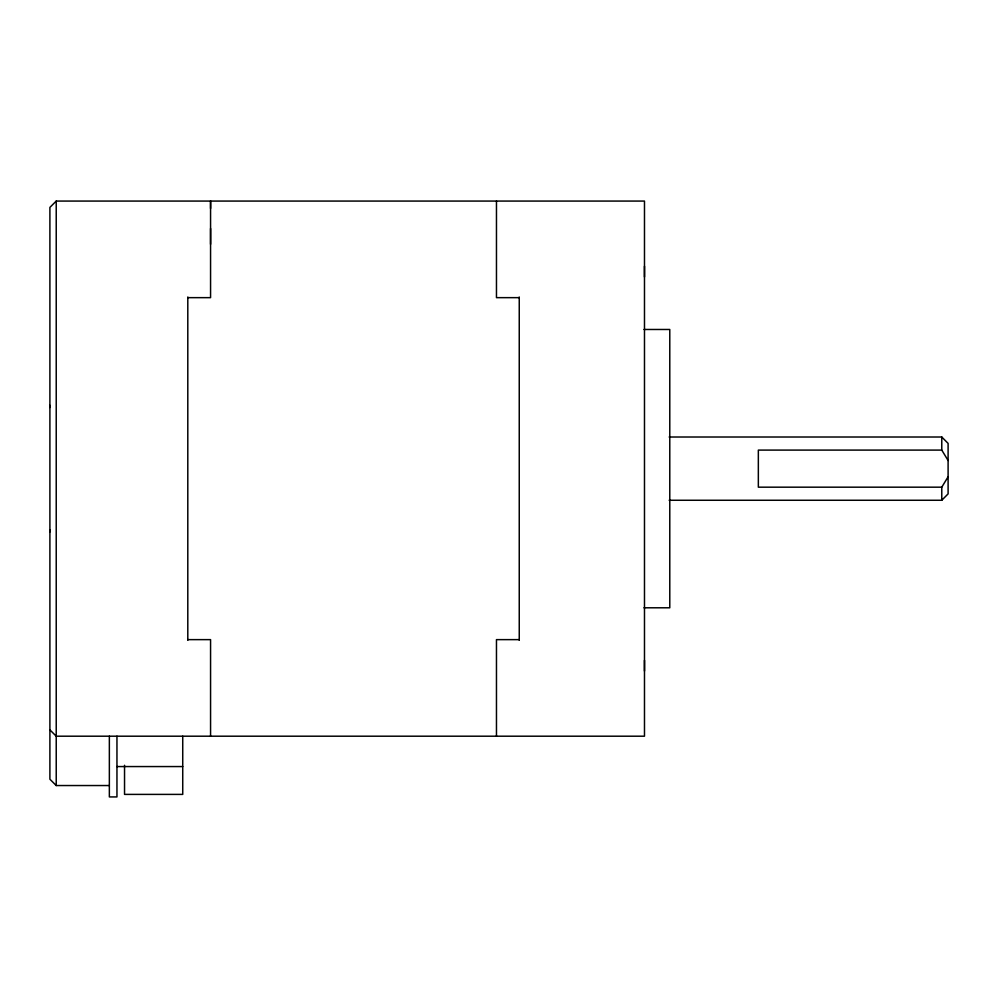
<?xml version="1.0" encoding="UTF-8"?>
<svg xmlns="http://www.w3.org/2000/svg" width="998" height="998" viewBox="0 0 998 998"><rect width="100%" height="100%" fill="white"/><g stroke="black" fill="none" stroke-linecap="round" stroke-linejoin="round"><path stroke-width="1.5" d="M49.9 531.946L49.9 529.788M49.9 407.483L49.9 405.325M210.566 244.273L210.566 201.072L210.566 208.482M644.483 671.055L644.483 660.302M644.483 276.97L644.483 266.229M941.775 499.187L941.775 500.26L669.147 500.26M941.775 438.085L941.775 437.012L669.147 437.012M948.1 460.49L941.775 450.098L941.775 437.012L948.1 443.386L948.1 493.885L941.775 500.26L941.775 487.174L948.1 476.782M49.9 729.875L56.225 736.2L644.483 736.2L644.483 201.072L56.225 201.072L49.9 207.397L49.9 779.213L56.225 785.538L109.356 785.538M187.799 297.654L210.566 297.654L210.566 228.492M519.247 297.654L496.468 297.654L496.468 201.072M643.972 329.477L669.783 329.477L669.783 607.794L643.972 607.794M941.775 450.098L758.343 450.098L758.343 487.174L941.775 487.174M187.799 639.631L210.566 639.631L210.566 736.2M519.247 639.631L496.468 639.631L496.468 736.2M116.953 766.564L182.734 766.564M519.247 297.017L519.247 640.254M187.799 297.017L187.799 640.254M182.734 736.2L182.734 794.396L124.538 794.396L124.538 765.291M116.953 736.2L116.953 796.928L109.356 796.928L109.356 736.2M56.225 201.072L56.225 785.538"/></g></svg>
